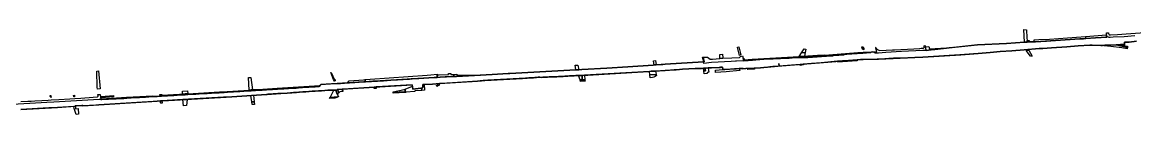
# Model space of a CAD drawing. Header units: inches. Extents: x 969231 to 1000466, y 1001756 to 1023450.
# Drawn here: x 984899 to 988436, y 1011190 to 1011461 of the extents above; entities that cross this region are included whole.
import ezdxf

# ---------------------------------------------------------------- set-up
doc = ezdxf.new("R2010")
doc.units = ezdxf.units.IN
doc.header["$MEASUREMENT"] = 0
doc.linetypes.add('DASHED', pattern=[0])
doc.layers.add('_LINEA_DE_OBRA_CIVIL', color=25, linetype='Continuous', lineweight=90)
doc.layers.add('blu-line', color=130, linetype='Continuous', lineweight=30)
doc.layers.add('UTILITIES_DELIVERED', color=11, linetype='Continuous')
doc.layers.add('UTILITIES_NO_DELIVERED', color=34, linetype='Continuous')

msp = doc.modelspace()

# ---------------------------------------------------------------- linework, layer by layer
at = {"layer": '_LINEA_DE_OBRA_CIVIL', "color": 1, "linetype": 'DASHED', "lineweight": 30}
for points in [[(988436.5, 1011441.2), (988402.5, 1011438.4), (988368, 1011436.6), (988357.5, 1011436.1), (988354.5, 1011436.3), (988350.7, 1011437.6), (988347, 1011437.4), (988280.4, 1011432.6), (988261.3, 1011431.3), (988184, 1011426.1), (988120.4, 1011422.5), (988100.8, 1011422), (988028.5, 1011416.5), (987935.8, 1011412), (987772.5, 1011394.7), (987762.4, 1011394.9), (987694.3, 1011390.8), (987644.6, 1011387.8), (987621.1, 1011386.4), (987612.6, 1011385.9), (987611.8, 1011385.9), (987611, 1011386.1), (987610.3, 1011386.4), (987609.6, 1011386.7), (987608.9, 1011387.2), (987608.4, 1011387.8), (987607.9, 1011388.5), (987607.6, 1011389.2), (987596.6, 1011388.1), (987596.3, 1011388.1), (987571.5, 1011386.3), (987511.6, 1011381.8), (987510.7, 1011379.8), (987487.6, 1011378.8), (987486.4, 1011378.9), (987476.2, 1011377.7), (987466.5, 1011377.1), (987456.5, 1011376.5), (987446.5, 1011375.9), (987436.6, 1011375.2), (987426.7, 1011374.6), (987421.6, 1011374.3), (987416.6, 1011374), (987411.6, 1011373.6), (987406.4, 1011373.3), (987401.4, 1011373), (987396.7, 1011372.4), (987391.8, 1011372.1), (987386.8, 1011371.9), (987381.8, 1011371.9), (987376.8, 1011371.6), (987371.8, 1011372.5), (987366.9, 1011372.3), (987361.9, 1011372.1), (987356.9, 1011372), (987351.9, 1011371.9), (987347, 1011370.7), (987337, 1011370.4), (987327, 1011369.9), (987322, 1011369.8), (987317, 1011369.6), (987312, 1011369.5), (987306.9, 1011369.1), (987301.9, 1011368.9), (987296.9, 1011368.8), (987291.9, 1011368.6), (987286.8, 1011368.3), (987281.8, 1011368.1), (987276.8, 1011367.8), (987271.8, 1011367.5), (987266.7, 1011367.2), (987261.7, 1011366.9), (987256.7, 1011366.5), (987251.7, 1011366.1), (987246.7, 1011365.7), (987241.7, 1011365.3), (987236.7, 1011364.8), (987231.7, 1011364.3), (987226.7, 1011364.1), (987216.7, 1011363.6), (987206.8, 1011362.7), (987198.1, 1011362.1), (987193, 1011361.7), (987169.8, 1011360.2), (987166.4, 1011360.2), (987153, 1011359.5), (987090.2, 1011355.6), (987066.2, 1011352.8), (987064.9, 1011358.6), (986943.3, 1011350.3), (986905.1, 1011348), (986824, 1011342.6), (986757.9, 1011338.3), (986677.7, 1011333.5), (986448.6, 1011321.1), (986443.6, 1011320.6), (986393.4, 1011317.7), (986279.7, 1011311.2), (986243.5, 1011310.1), (986227.9, 1011308.8), (986208.7, 1011308.1), (985848.5, 1011285.6), (985843.1, 1011279.6), (985840, 1011279.4), (985830.1, 1011278.7), (985820.1, 1011278), (985810.1, 1011277.4), (985800.1, 1011276.9), (985790.1, 1011276.2), (985780.1, 1011275.8), (985770.2, 1011274.5), (985760.2, 1011274.2), (985755.2, 1011273.9), (985750.2, 1011273.9), (985745.2, 1011273.5), (985740.3, 1011272.8), (985735.2, 1011272.8), (985730.3, 1011272.5), (985725.3, 1011272.3), (985720.3, 1011271.9), (985715.3, 1011271.7), (985710.3, 1011271.3), (985705.3, 1011270.8), (985700.3, 1011270.7), (985695.3, 1011270.4), (985690.3, 1011270), (985685.3, 1011269.8), (985680.3, 1011269.5), (985675.4, 1011269.1), (985670.4, 1011268.7), (985665.4, 1011268.4), (985660.4, 1011268.1), (985655.4, 1011268), (985650.4, 1011267.6), (985645.4, 1011267.5), (985640.4, 1011266.8), (985630.4, 1011266.3), (985620.5, 1011265.6), (985610.5, 1011264.9), (985600.5, 1011264.3), (985590.5, 1011263.7), (985580.5, 1011263.2), (985570.6, 1011262.6), (985560.6, 1011262.1), (985550.6, 1011261.7), (985540.6, 1011260.6), (985530.6, 1011260), (985520.7, 1011259.6), (985510.7, 1011258.9), (985500.7, 1011258.5), (985490.7, 1011257.8), (985480.7, 1011257.2), (985470.7, 1011256.6), (985460.8, 1011256), (985455.8, 1011255.8), (985450.8, 1011255.4), (985445.8, 1011255.2), (985440.8, 1011255.2), (985435.8, 1011255.1), (985430.8, 1011254.5), (985415.8, 1011253.2), (985410.8, 1011253), (985405.8, 1011252.9), (985395.9, 1011252.4), (985390.9, 1011252), (985380.9, 1011251.2), (985375.9, 1011251), (985365.9, 1011250.6), (985360.9, 1011250.1), (985355.9, 1011249.8), (985351, 1011249.4), (985346, 1011249.1), (985341, 1011248.8), (985335.3, 1011248.3), (985327.6, 1011247.9), (985325.5, 1011247.9), (985321, 1011247.8), (985311, 1011247.1), (985301, 1011246.4), (985291.1, 1011245.8), (985281.1, 1011245.3), (985271.1, 1011244.6), (985231.2, 1011242.1), (985151.3, 1011237.5), (985142.8, 1011238.4), (984999.3, 1011229.6), (984976.4, 1011228.1), (984849.3, 1011220.9)], [(984894.6, 1011206), (985011.1, 1011212.5), (985066.8, 1011216.1), (985066.8, 1011217.3), (985091.1, 1011218.7), (985091.2, 1011217.6), (985327.4, 1011232.6), (985565.6, 1011246.7), (985675.3, 1011254.2), (985677.5, 1011254.3), (985679.3, 1011254.5), (985681.3, 1011254.6), (985685.9, 1011255), (985690.9, 1011255.4), (985696.4, 1011255.8), (985700.9, 1011256.2), (985705.9, 1011256.5), (985710.9, 1011256.7), (985715.9, 1011257), (985720.9, 1011257.4), (985725.9, 1011257.6), (985730.9, 1011257.9), (985735.8, 1011258.2), (985740.8, 1011258.5), (985745.8, 1011259), (985750.8, 1011259.3), (985755.8, 1011259.7), (985760.8, 1011260.1), (985770.8, 1011260.6), (985780.8, 1011261), (985790.7, 1011262.2), (985800.7, 1011262.8), (985810.7, 1011263.4), (985820.6, 1011264.1), (985830.6, 1011264.7), (985840.6, 1011265.4), (985850.6, 1011266.1), (985860.6, 1011266.7), (985870.5, 1011267.4), (985880.5, 1011268.1), (985890.5, 1011267.9), (985900.5, 1011268.5), (985900.4, 1011270), (985916.1, 1011271.3), (986138.6, 1011285), (986140.7, 1011271.4), (986172.5, 1011274.8), (986172.9, 1011285.6), (986345.9, 1011296.3), (986354.4, 1011297.4), (986359.4, 1011297.8), (986364.4, 1011298.2), (986369.4, 1011298.4), (986379.3, 1011299.4), (986389.3, 1011299.9), (986399.3, 1011300.4), (986409.3, 1011300.8), (986419.2, 1011301.7), (986429.2, 1011302.3), (986439.2, 1011302.8), (986449.2, 1011303.3), (986459.2, 1011303.8), (986469.2, 1011304.3), (986479.2, 1011304.7), (986489.2, 1011305.4), (986499.1, 1011306.5), (986504.1, 1011306.4), (986509.1, 1011306.7), (986514.1, 1011306.8), (986519.1, 1011306.9), (986524.1, 1011307.6), (986529, 1011308), (986534, 1011308.3), (986539, 1011308.8), (986544, 1011308.9), (986549, 1011308.4), (986553.9, 1011308.7), (986558.9, 1011309.1), (986563.9, 1011309.2), (986568.9, 1011309.7), (986573.9, 1011309.9), (986578.9, 1011310), (986583.9, 1011310.3), (986588.9, 1011310.4), (986593.9, 1011310.6), (986598.9, 1011310.6), (986603.9, 1011311), (986608.9, 1011311.2), (986614, 1011311.4), (986619, 1011311.6), (986624, 1011311.9), (986629, 1011312.4), (986634, 1011312.6), (986638.9, 1011313), (986643.9, 1011313.4), (986648.9, 1011313.9), (986653.9, 1011314), (986658.9, 1011314.4), (986663.9, 1011314.6), (986668.9, 1011315), (986673.9, 1011315), (986678.6, 1011314.7), (986679.6, 1011314.7), (986942.9, 1011330.8), (986972.1, 1011332.6), (986978.4, 1011333.1), (986988.3, 1011333.7), (986998.3, 1011334.4), (987018.3, 1011335.6), (987038.3, 1011336.5), (987058.2, 1011337.3), (987068.2, 1011337.9), (987069.4, 1011338.2), (987070.2, 1011338.3), (987073, 1011338.4), (987089.9, 1011338.7), (987114.4, 1011340.5), (987114.4, 1011340), (987118.6, 1011340.3), (987118.5, 1011340.8), (987124.9, 1011341.3), (987125, 1011340.7), (987125.4, 1011340.7), (987125.9, 1011333.2), (987168.5, 1011336.1), (987189, 1011337.1), (987190.1, 1011335.5), (987200, 1011337.1), (987245.8, 1011339), (987301.6, 1011344.5), (987433.6, 1011355), (987563.6, 1011365.8), (987572.2, 1011365.6), (987621.7, 1011366.3), (987736.7, 1011372.3), (987762.8, 1011373.3), (987882.8, 1011381), (987938.4, 1011385), (987976.9, 1011388.4), (988008.1, 1011390.7), (988045.7, 1011393.4), (988085, 1011397), (988132.2, 1011400.4), (988144.1, 1011401.3), (988171.4, 1011402.6), (988219.7, 1011406.3), (988256.2, 1011409.2), (988293.2, 1011411.6), (988301, 1011411), (988328.8, 1011410.5), (988334.1, 1011410.6), (988340.8, 1011411.1), (988357.7, 1011411.8), (988403.2, 1011414.5), (988403, 1011420.9), (988418.6, 1011421.3), (988441.8, 1011424)]]:
    msp.add_lwpolyline(points, dxfattribs=at)
at = {"layer": 'blu-line'}
for points in [[(984894.1, 1011231.3), (984916.2, 1011232.5), (984927.5, 1011233.1), (984938.4, 1011233.7), (984960.5, 1011234.9), (984960.9, 1011234.9), (984980.9, 1011236), (984990.9, 1011236.6), (985014.7, 1011237.9), (985050.3, 1011239.8), (985065.7, 1011240.9), (985084.7, 1011242.3), (985097.8, 1011243.3), (985137.8, 1011246.4), (985139.3, 1011247), (985139.3, 1011247.2), (985139.8, 1011248.8), (985139.3, 1011253.8), (985139.3, 1011253.8), (985139.9, 1011253.8), (985146.7, 1011254.4), (985148.8, 1011237.9), (985151.3, 1011237.5), (985172.5, 1011238.7), (985221.8, 1011241.5), (985231.2, 1011242.1), (985258.8, 1011243.8), (985271.1, 1011244.6), (985281.1, 1011245.3), (985291.1, 1011245.8), (985297.5, 1011246.2), (985301, 1011246.4), (985311, 1011247.1), (985314, 1011247.3), (985321, 1011247.8), (985325.5, 1011247.9), (985327.6, 1011247.9), (985335.3, 1011248.3), (985337, 1011248.5), (985341, 1011248.8), (985341, 1011248.8), (985346, 1011249.1), (985347.5, 1011249.2), (985347.5, 1011249.2), (985351, 1011249.4), (985355.3, 1011249.8), (985355.3, 1011249.8), (985355.9, 1011249.8), (985356, 1011249.8), (985360.9, 1011250.1), (985365.9, 1011250.6), (985375.9, 1011251), (985380.9, 1011251.2), (985380.9, 1011251.2), (985390.9, 1011252), (985395.9, 1011252.4), (985395.9, 1011252.4), (985405.8, 1011252.9), (985410.8, 1011253), (985410.8, 1011253), (985415.8, 1011253.2), (985417, 1011253.3), (985425.4, 1011254.1), (985430.8, 1011254.5), (985435.8, 1011255.1), (985440.8, 1011255.2), (985445.3, 1011255.2), (985445.3, 1011255.2), (985445.8, 1011255.2), (985450.8, 1011255.4), (985455.8, 1011255.8), (985460.8, 1011256), (985461.7, 1011256.1), (985470.7, 1011256.6), (985480.7, 1011257.2), (985486.4, 1011257.5), (985490.7, 1011257.8), (985500.7, 1011258.5), (985510.7, 1011258.9), (985517.8, 1011259.4), (985517.8, 1011259.4), (985520.7, 1011259.6), (985524.5, 1011259.7), (985530.6, 1011260), (985540.6, 1011260.6), (985551.4, 1011261.7), (985560.6, 1011262.1), (985570.6, 1011262.6), (985580.5, 1011263.2), (985583.9, 1011263.4), (985590.5, 1011263.7), (985600.5, 1011264.3), (985603.7, 1011264.5), (985603.8, 1011264.5), (985620.5, 1011265.6), (985626.3, 1011266), (985626.3, 1011266), (985630.4, 1011266.3), (985631.3, 1011266.4), (985631.3, 1011266.4), (985632.6, 1011266.4), (985640.4, 1011266.8), (985645.4, 1011267.5), (985650.4, 1011267.6), (985655.4, 1011268), (985660.4, 1011268.1), (985661.9, 1011268.2), (985665.4, 1011268.4), (985669.8, 1011268.7), (985669.9, 1011268.7), (985670.4, 1011268.7), (985671.9, 1011268.8), (985675.4, 1011269.1), (985679.9, 1011269.5), (985680.3, 1011269.5), (985681.7, 1011269.6), (985685.3, 1011269.8), (985690.3, 1011270), (985694.9, 1011270.3), (985694.9, 1011270.3), (985695.3, 1011270.4), (985700.3, 1011270.7), (985705.3, 1011270.8), (985709.8, 1011271.2), (985710.3, 1011271.3), (985715.3, 1011271.7), (985720.3, 1011271.9), (985725.3, 1011272.3), (985730.3, 1011272.5), (985733.4, 1011272.7), (985735.8, 1011272.8), (985740.3, 1011272.8), (985745.2, 1011273.5), (985750.2, 1011273.9), (985755.2, 1011273.9), (985755.2, 1011273.9), (985760.2, 1011274.2), (985760.6, 1011274.2), (985760.6, 1011274.2), (985770.2, 1011274.5), (985777.5, 1011275.4), (985777.5, 1011275.4), (985777.5, 1011275.4), (985780.1, 1011275.8), (985789.4, 1011276.2), (985790.1, 1011276.2), (985800.1, 1011276.9), (985809.5, 1011277.4), (985810.1, 1011277.4), (985820.1, 1011278), (985822.4, 1011278.2), (985830.1, 1011278.7), (985832.9, 1011278.9), (985843.1, 1011279.6), (985845.4, 1011282.2), (985848.5, 1011285.6), (985894.2, 1011288.5), (985903.2, 1011289.1), (985908.6, 1011289.4), (985911.1, 1011289.5), (985911.6, 1011289.6), (985912.9, 1011289.7), (985923.9, 1011290.3), (985956.5, 1011292.4), (985984.5, 1011294.1), (985989.9, 1011294.5), (986047.4, 1011298), (986070.2, 1011299.4), (986091.4, 1011300.8), (986109.7, 1011301.9), (986130.5, 1011303.2), (986135.7, 1011303.5), (986138.2, 1011303.7), (986159.8, 1011305), (986191.6, 1011307), (986208.7, 1011308.1), (986218.1, 1011308.4), (986218.1, 1011308.4), (986227.9, 1011308.8), (986243.5, 1011310.1), (986247.6, 1011310.2), (986268.2, 1011310.9), (986271.5, 1011311), (986279.7, 1011311.2), (986317.7, 1011313.4), (986356.2, 1011315.6), (986393.4, 1011317.7), (986443.6, 1011320.6), (986448.6, 1011321.1), (986658.9, 1011332.5), (986668.8, 1011333.1), (986677.7, 1011333.5), (986757.9, 1011338.3), (986824, 1011342.6), (986905.1, 1011348), (986907.6, 1011348.2), (986914.4, 1011348.6), (986935.9, 1011349.9), (986943.3, 1011350.3), (987064.8, 1011358.6), (987065.6, 1011358.6), (987067.4, 1011358.7), (987063.5, 1011372.8), (987077.4, 1011373.5), (987078, 1011373.6), (987081.9, 1011370.3), (987086, 1011366.9), (987093.4, 1011367.2), (987117.3, 1011368.8), (987126.6, 1011369.4), (987155.4, 1011371.3), (987178.9, 1011372.3), (987181.3, 1011374), (987182.5, 1011375.6), (987189.2, 1011376.9), (987193, 1011361.7), (987206.8, 1011362.7), (987216.7, 1011363.6), (987219.9, 1011363.7), (987220.5, 1011363.8), (987220.5, 1011363.8), (987231.7, 1011364.3), (987256.7, 1011366.5), (987271.8, 1011367.5), (987286.8, 1011368.3), (987292.6, 1011368.6), (987301, 1011368.9), (987301.9, 1011368.9), (987306.9, 1011369.1), (987309.5, 1011369.3), (987312, 1011369.5), (987317, 1011369.6), (987322, 1011369.8), (987327, 1011369.9), (987337, 1011370.4), (987337, 1011370.4), (987347, 1011370.7), (987351.9, 1011371.9), (987356.9, 1011372), (987361.9, 1011372.1), (987366.9, 1011372.3), (987371.8, 1011372.5), (987376.8, 1011371.6), (987381.8, 1011371.9), (987386.8, 1011371.9), (987391.8, 1011372.1), (987396.7, 1011372.4), (987401.4, 1011373), (987406.4, 1011373.3), (987411.6, 1011373.6), (987416.6, 1011374), (987421.6, 1011374.3), (987426.7, 1011374.6), (987436.6, 1011375.2), (987440.3, 1011375.5), (987440.3, 1011375.5), (987446.5, 1011375.9), (987456.5, 1011376.5), (987466.5, 1011377.1), (987468, 1011377.2), (987476.2, 1011377.7), (987477.9, 1011377.9), (987495.5, 1011379.2), (987510.9, 1011380.3), (987511.6, 1011381.8), (987520.4, 1011382.4), (987569.9, 1011386.2), (987571.5, 1011386.3), (987596.4, 1011388.1), (987596.6, 1011388.1), (987598.4, 1011388.7), (987598.4, 1011388.7), (987600.9, 1011389.9), (987601.2, 1011390), (987601.4, 1011390.5), (987615.5, 1011391.4), (987613.7, 1011397.1), (987612.6, 1011403.2), (987612.5, 1011403.5), (987612.2, 1011405.2), (987613.1, 1011401.8), (987614.5, 1011400.4), (987616.3, 1011398.4), (987619.9, 1011396), (987622.2, 1011395.2), (987625.6, 1011394), (987665.4, 1011396.3), (987672.7, 1011396.7), (987733.4, 1011400.1), (987751.3, 1011401.1), (987752.3, 1011401.2), (987757.3, 1011401.5), (987758.7, 1011401.5), (987761.2, 1011401.8), (987764.6, 1011402), (987766.8, 1011404.1), (987766.5, 1011406.1), (987766.1, 1011409.4), (987769.9, 1011409.9), (987769.9, 1011409.9), (987770.4, 1011406.3), (987771.2, 1011400.9), (987771.2, 1011400.5), (987772.5, 1011394.7), (987796.2, 1011397.2), (987800.6, 1011397.7), (987855.9, 1011403.6), (987935.8, 1011412), (988028.5, 1011416.5), (988086, 1011420.9), (988094, 1011421.5), (988097.5, 1011421.7), (988097.5, 1011421.7), (988100.8, 1011422), (988116.2, 1011422.4), (988120.4, 1011422.5), (988155.2, 1011424.5), (988184, 1011426.1), (988261.3, 1011431.3), (988272.9, 1011432.1), (988272.9, 1011432.1), (988280.4, 1011432.6), (988280.8, 1011432.7), (988311, 1011434.9), (988347, 1011437.4), (988346.6, 1011439.7), (988346.6, 1011443.7), (988346.6, 1011444.4), (988346.6, 1011450.9), (988352.6, 1011451.3), (988352.6, 1011448.3), (988355.1, 1011444.8), (988358.5, 1011444.2), (988381.1, 1011445.6), (988408.9, 1011447.4), (988467.9, 1011451.5)], [(988441.8, 1011424), (988418.6, 1011421.3), (988403, 1011420.9), (988403.2, 1011414.5), (988378.4, 1011413), (988378.4, 1011413), (988377.4, 1011413), (988359.4, 1011411.9), (988359.4, 1011411.9), (988357.7, 1011411.8), (988340.8, 1011411.1), (988334.1, 1011410.6), (988333.6, 1011410.6), (988328.8, 1011410.5), (988301, 1011411), (988293.2, 1011411.6), (988256.2, 1011409.2), (988219.7, 1011406.3), (988171.4, 1011402.6), (988144.1, 1011401.3), (988132.2, 1011400.4), (988085, 1011397), (988045.7, 1011393.4), (988008.1, 1011390.7), (987976.9, 1011388.4), (987938.4, 1011385), (987880.3, 1011380.8), (987762.8, 1011373.3), (987736.7, 1011372.3), (987692.7, 1011370), (987685.2, 1011370), (987669.5, 1011369.5), (987653.9, 1011368.6), (987627.4, 1011366.6), (987622, 1011366.3), (987621.7, 1011366.3), (987617.3, 1011366.3), (987572.2, 1011365.6), (987563.6, 1011365.8), (987553.5, 1011365), (987553.3, 1011365), (987525.5, 1011362.7), (987507.3, 1011361.2), (987491.4, 1011359.8), (987439, 1011355.5), (987407.9, 1011353), (987382.2, 1011350.9), (987372.2, 1011350.1), (987344.7, 1011347.9), (987305.5, 1011344.8), (987295.3, 1011343.8), (987285.7, 1011342.9), (987280.8, 1011342.4), (987275.6, 1011341.9), (987269.5, 1011341.3), (987256.6, 1011340), (987248.7, 1011339.3), (987245.8, 1011339), (987228, 1011338.2), (987226.3, 1011338.2), (987206, 1011337.3), (987201.3, 1011337.1), (987201.2, 1011337.1), (987200, 1011337.1), (987190.1, 1011335.5), (987189, 1011337.1), (987189, 1011337.1), (987190.6, 1011337.3), (987180.5, 1011336.7), (987178.8, 1011336.6), (987178.8, 1011336.6), (987163.9, 1011335.8), (987138.1, 1011334), (987133.1, 1011333.7), (987125.9, 1011333.2), (987125.4, 1011340.7), (987125, 1011340.7), (987124.9, 1011341.3), (987118.5, 1011340.8), (987118.6, 1011340.3), (987114.4, 1011340), (987114.4, 1011340.5), (987091.2, 1011338.7), (987089.5, 1011338.6), (987089.5, 1011338.6), (987079.8, 1011338.5), (987070.2, 1011338.3), (987069.4, 1011338.2), (987068.2, 1011337.9), (987065.3, 1011337.7), (987058.2, 1011337.3), (987038.3, 1011336.5), (987022.5, 1011335.8), (987018.3, 1011335.6), (986998.3, 1011334.4), (986988.3, 1011333.7), (986978.4, 1011333.1), (986972.1, 1011332.6), (986960, 1011331.9), (986959.9, 1011331.9), (986942.9, 1011330.8), (986911.8, 1011328.9), (986911.3, 1011328.9), (986898.9, 1011328.1), (986893.1, 1011327.7), (986687, 1011315.1), (986679.6, 1011314.7), (986678.6, 1011314.7), (986673.9, 1011315), (986668.9, 1011315), (986667.5, 1011314.9), (986663.9, 1011314.6), (986658.9, 1011314.4), (986653.9, 1011314), (986648.9, 1011313.9), (986643.9, 1011313.4), (986638.9, 1011313), (986634, 1011312.6), (986629, 1011312.4), (986624, 1011311.9), (986619, 1011311.6), (986614, 1011311.4), (986608.9, 1011311.2), (986603.9, 1011311), (986598.9, 1011310.6), (986593.9, 1011310.6), (986588.9, 1011310.4), (986583.9, 1011310.3), (986578.9, 1011310), (986573.9, 1011309.9), (986568.9, 1011309.7), (986563.9, 1011309.2), (986558.9, 1011309.1), (986553.9, 1011308.7), (986549, 1011308.4), (986544, 1011308.9), (986539, 1011308.8), (986534, 1011308.3), (986529, 1011308), (986524.1, 1011307.6), (986519.1, 1011306.9), (986514.1, 1011306.8), (986509.1, 1011306.7), (986504.1, 1011306.4), (986499.1, 1011306.5), (986489.2, 1011305.4), (986479.2, 1011304.7), (986469.2, 1011304.3), (986459.2, 1011303.8), (986449.2, 1011303.3), (986439.2, 1011302.8), (986429.2, 1011302.3), (986419.2, 1011301.7), (986409.3, 1011300.8), (986399.3, 1011300.4), (986389.3, 1011299.9), (986379.3, 1011299.4), (986369.4, 1011298.4), (986364.4, 1011298.2), (986359.4, 1011297.8), (986354.4, 1011297.4), (986345.9, 1011296.3), (986266.7, 1011291.4), (986248.7, 1011290.3), (986225.1, 1011288.8), (986202.9, 1011287.4), (986172.9, 1011285.6), (986172.8, 1011284.2), (986172.5, 1011274.8), (986168.7, 1011274.4), (986166.4, 1011274.2), (986140.7, 1011271.4), (986139.2, 1011280.9), (986138.6, 1011285), (986062.8, 1011280.3), (986024.2, 1011277.9), (986017.5, 1011277.5), (985919.3, 1011271.4), (985917.3, 1011271.3), (985917.3, 1011271.3), (985916.1, 1011271.3), (985901.4, 1011270.1), (985900.4, 1011270), (985900.5, 1011268.5), (985890.5, 1011267.9), (985889.3, 1011267.9), (985880.5, 1011268.1), (985870.5, 1011267.4), (985860.6, 1011266.7), (985849.5, 1011266), (985840.6, 1011265.4), (985830.6, 1011264.7), (985820.6, 1011264.1), (985798, 1011262.6), (985790.7, 1011262.2), (985780.8, 1011261), (985778.2, 1011260.9), (985760.8, 1011260.1), (985740.8, 1011258.5), (985720.9, 1011257.4), (985715.9, 1011257), (985711, 1011256.7), (985710.9, 1011256.7), (985705.9, 1011256.5), (985700.9, 1011256.2), (985696.4, 1011255.8), (985690.9, 1011255.4), (985685.9, 1011255), (985681.3, 1011254.6), (985679.3, 1011254.5), (985677.5, 1011254.3), (985675.3, 1011254.2), (985565.6, 1011246.7), (985544.9, 1011245.5), (985539, 1011245.1), (985409.3, 1011237.5), (985342.5, 1011233.5), (985337.8, 1011233.2), (985327.4, 1011232.6), (985315.3, 1011231.8), (985142.6, 1011220.9), (985132.7, 1011220.3), (985091.2, 1011217.6), (985091.2, 1011218.4), (985091.1, 1011218.7), (985087.9, 1011218.6), (985075.4, 1011217.8), (985066.8, 1011217.3), (985066.8, 1011216.9), (985066.8, 1011216.1), (985062.8, 1011215.8), (985011.1, 1011212.5), (984993.2, 1011211.5), (984982.8, 1011211), (984894.6, 1011206)]]:
    msp.add_lwpolyline(points, dxfattribs=at)
msp.add_lwpolyline([(987305.5, 1011344.8), (987304.8, 1011353.1), (987305.4, 1011346.5)], close=True, dxfattribs=at)
at = {"layer": 'UTILITIES_DELIVERED', "color": 3}
for points in [[(988093.7, 1011426), (988094, 1011421.5), (988086, 1011420.9), (988083.7, 1011461.1), (988091.4, 1011460.9), (988093, 1011435.1)], [(988280.4, 1011432.6), (988280, 1011439.5), (988280, 1011439.5), (988346.6, 1011444.4), (988346.6, 1011443.7), (988346.6, 1011439.7), (988347, 1011437.4), (988311, 1011434.9), (988280.8, 1011432.7)], [(988101.4, 1011426.1), (988101.3, 1011426.1), (988097.5, 1011421.7), (988094, 1011421.5), (988093.7, 1011426), (988101.4, 1011426.5)], [(988280.4, 1011432.6), (988272.9, 1011432.1), (988272.9, 1011432.1), (988155.2, 1011424.5), (988120.4, 1011422.5), (988116.2, 1011422.4), (988115.9, 1011425.3), (988115.8, 1011428.1), (988131.6, 1011429.1), (988164.8, 1011431.1), (988280, 1011439.5), (988280, 1011439.5)], [(988412.6, 1011403.6), (988412.2, 1011399.5), (988394.6, 1011402.5), (988360.1, 1011407.5), (988338, 1011409.8), (988328.8, 1011410.5), (988333.6, 1011410.6), (988334.1, 1011410.6), (988340.8, 1011411.1), (988357.7, 1011411.8), (988359.4, 1011411.9), (988359.4, 1011411.9), (988377.4, 1011413), (988378.4, 1011413)], [(988403.5, 1011409.2), (988397.6, 1011409.6), (988388.9, 1011411.9), (988378.4, 1011413), (988403.2, 1011414.5)], [(988403.5, 1011409.2), (988413.1, 1011407.7), (988412.6, 1011403.6), (988378.4, 1011413), (988378.4, 1011413), (988388.9, 1011411.9), (988397.6, 1011409.6)], [(987065.6, 1011358.6), (987062.2, 1011372.6), (987063.5, 1011372.8), (987067.4, 1011358.7)], [(987126.6, 1011369.4), (987117.3, 1011368.8), (987117.2, 1011370), (987116.4, 1011381.4), (987125.4, 1011382.3), (987126.5, 1011370.6)], [(987183.6, 1011380.8), (987181.4, 1011380.5), (987181.7, 1011379), (987179.3, 1011378.4), (987172.6, 1011405.2), (987176.8, 1011406.2)], [(987220.5, 1011363.8), (987219.9, 1011366.4), (987369, 1011375.6), (987385.8, 1011376.5), (987429, 1011378.7), (987449.7, 1011379.9), (987427.1, 1011378.2), (987306, 1011369.5), (987293.1, 1011368.6), (987292.6, 1011368.6), (987286.4, 1011368.3), (987270.5, 1011367.5), (987264.5, 1011367.1), (987250.4, 1011366), (987241.7, 1011365.3), (987235.8, 1011364.7), (987231.7, 1011364.3)], [(987306.9, 1011369.1), (987293.1, 1011368.6), (987293.1, 1011368.6), (987306, 1011369.5), (987427.1, 1011378.2), (987449.7, 1011379.9), (987555.4, 1011387.6), (987572.8, 1011388.7), (987601.4, 1011390.5), (987600.9, 1011389.9), (987598.4, 1011388.7), (987596.4, 1011388.1), (987571.5, 1011386.3), (987569.9, 1011386.2), (987520.4, 1011382.4), (987511.6, 1011381.8), (987510.9, 1011380.3), (987495.5, 1011379.2), (987477.9, 1011377.9), (987468, 1011377.2), (987466.5, 1011377.1), (987456.5, 1011376.5), (987446.5, 1011375.9), (987440.3, 1011375.5), (987440.3, 1011375.5), (987436.6, 1011375.2), (987426.7, 1011374.6), (987421.6, 1011374.3), (987416.6, 1011374), (987411.6, 1011373.6), (987406.4, 1011373.3), (987401.4, 1011373), (987396.7, 1011372.4), (987391.8, 1011372.1), (987386.8, 1011371.9), (987381.8, 1011371.9), (987376.8, 1011371.6), (987371.8, 1011372.5), (987366.9, 1011372.3), (987361.9, 1011372.1), (987356.9, 1011372), (987351.9, 1011371.9), (987347, 1011370.7), (987337, 1011370.4), (987337, 1011370.4), (987327, 1011369.9), (987322, 1011369.8), (987317, 1011369.6), (987312, 1011369.5), (987309.5, 1011369.3)], [(987376.4, 1011386.9), (987388.1, 1011387.7), (987385.8, 1011376.5), (987369, 1011375.6)], [(987388.1, 1011387.7), (987376.4, 1011386.9), (987384.6, 1011399.2), (987390.4, 1011398.4)], [(987574.2, 1011400.6), (987569.9, 1011400.3), (987568.4, 1011405.7), (987572.8, 1011406.5)], [(987569.9, 1011400.3), (987574.2, 1011400.6), (987574.9, 1011397.2), (987571.1, 1011396.2)], [(987781.3, 1011407.5), (987783.2, 1011400), (987855.9, 1011403.6), (987800.6, 1011397.7), (987796.2, 1011397.2), (987772.5, 1011394.7), (987771.9, 1011400.6), (987771.3, 1011406.3), (987771.3, 1011406.3)], [(988090.9, 1011394.8), (988098.9, 1011395.3), (988109.6, 1011376.8), (988104.7, 1011376.4)], [(986658.9, 1011332.5), (986657, 1011347.3), (986665, 1011347.7), (986668.8, 1011333.1)], [(986914.4, 1011348.6), (986907.6, 1011348.2), (986907.3, 1011353.8), (986905.6, 1011361.5), (986912.5, 1011362.4)], [(987066.3, 1011328.8), (987065.3, 1011337.7), (987068.2, 1011337.9), (987069.4, 1011338.2), (987070.9, 1011329.2)], [(987075.3, 1011321.2), (987067.2, 1011320.4), (987066.3, 1011328.8), (987070.9, 1011329.2), (987070.7, 1011330.4), (987069.4, 1011338.2), (987070.2, 1011338.3), (987079.8, 1011338.5), (987080.7, 1011331), (987081.5, 1011324.7), (987077.6, 1011324.3)], [(987193, 1011361.7), (987191.4, 1011369.2), (987193.4, 1011369.7), (987194.7, 1011364.9), (987195.3, 1011361.9)], [(987226.3, 1011335), (987206.3, 1011333.2), (987204.6, 1011334.6), (987204.1, 1011335.1), (987204.1, 1011335.1), (987205.9, 1011336.9), (987206, 1011337.3), (987206, 1011337.3), (987226.3, 1011338.2), (987228, 1011338.2)], [(987372.2, 1011350.1), (987382.2, 1011350.9), (987382.6, 1011348.2), (987372.5, 1011346.7)], [(987553.4, 1011364.8), (987553.7, 1011361.4), (987491.5, 1011356.7), (987491.4, 1011359.8), (987507.3, 1011361.2), (987525.5, 1011362.7), (987545.9, 1011364.4), (987553.3, 1011365)], [(985137.7, 1011271), (985136.8, 1011277.2), (985136.7, 1011277.2), (985136, 1011328.1), (985141.5, 1011329.8), (985146.1, 1011272.4)], [(985893.7, 1011301.8), (985893.9, 1011301.2), (985894, 1011301.1), (985894, 1011301), (985894.1, 1011300.6), (985894.1, 1011300.5), (985894.1, 1011300.3), (985894.1, 1011299.9), (985894.1, 1011299.9), (985894.1, 1011299.6), (985894, 1011299.2), (985894, 1011299.2), (985893.9, 1011299), (985893.8, 1011298.6), (985893.8, 1011298.6), (985893.7, 1011298.3), (985893.5, 1011298), (985893.5, 1011298), (985893.3, 1011297.8), (985893.1, 1011297.5), (985893.1, 1011297.4), (985892.9, 1011297.3), (985892.7, 1011297), (985892.6, 1011297), (985892.4, 1011296.8), (985892.1, 1011296.6), (985892, 1011296.6), (985891.8, 1011296.5), (985891.5, 1011296.3), (985891.4, 1011296.3), (985891.2, 1011296.2), (985888.9, 1011302.1), (985879.4, 1011323.9), (985880.6, 1011324.6), (985891.1, 1011300.8)], [(986217.9, 1011316.4), (986218.1, 1011308.4), (986208.7, 1011308.1), (986191.6, 1011307), (986159.8, 1011305), (986138.2, 1011303.7), (986135.7, 1011303.5), (986130.5, 1011303.2), (986109.7, 1011301.9), (986047.4, 1011298), (986013.9, 1011296), (985989.9, 1011294.5), (985988.3, 1011301.5), (986005, 1011302.6), (986186.2, 1011315.1), (986197.5, 1011316.4), (986218.1, 1011318.8)], [(986271.5, 1011318.1), (986271.4, 1011314.2), (986271.5, 1011311), (986268.2, 1011310.9), (986247.6, 1011310.2), (986243.5, 1011310.1), (986227.9, 1011308.8), (986218.1, 1011308.4), (986218.1, 1011308.4), (986217.9, 1011316.4), (986224.8, 1011316.4), (986253.7, 1011317.4), (986253.6, 1011321), (986261.5, 1011320.8), (986261.3, 1011317.7)], [(986356.2, 1011315.6), (986317.7, 1011313.4), (986279.7, 1011311.2), (986271.5, 1011311), (986271.4, 1011314.2), (986271.5, 1011318.1), (986280.6, 1011318.3), (986280.7, 1011315.7), (986293.5, 1011315.4), (986356.4, 1011317.2), (986356.3, 1011315.6)], [(986679.2, 1011300.5), (986672.7, 1011300.2), (986667.5, 1011314.9), (986668.9, 1011315), (986673.9, 1011315), (986678.6, 1011314.7)], [(986688, 1011301.2), (986679.2, 1011300.5), (986678.6, 1011314.7), (986679.6, 1011314.7), (986687, 1011315.1)], [(986914.4, 1011318), (986894.2, 1011316.5), (986893.1, 1011327.7), (986898.9, 1011328.1), (986911.3, 1011328.9), (986911.8, 1011328.9), (986913, 1011323.9)], [(986894.2, 1011316.5), (986914.4, 1011318), (986915.2, 1011314.5), (986911.5, 1011311.7), (986907.4, 1011309.4), (986903, 1011307.9), (986895, 1011307.4)], [(987137.3, 1011326.4), (987103.4, 1011323.9), (987102.8, 1011331.6), (987125.9, 1011333.2), (987133.1, 1011333.7), (987163.9, 1011335.8), (987167, 1011336), (987178.8, 1011336.6), (987178.8, 1011336.6), (987180.6, 1011330.8)], [(985777.5, 1011275.4), (985777.2, 1011278.1), (985845.4, 1011282.2), (985843.1, 1011279.6), (985840, 1011279.4), (985832.9, 1011278.9), (985822.4, 1011278.2), (985809.5, 1011277.4), (985800.1, 1011276.9), (985789.4, 1011276.2), (985780.1, 1011275.8), (985777.5, 1011275.4)], [(985902.6, 1011245.9), (985877.9, 1011244.2), (985889.3, 1011267.9), (985890.5, 1011267.9), (985896.2, 1011268.2), (985900.5, 1011255.4), (985901.7, 1011251.7), (985904.3, 1011246.6)], [(985905.5, 1011259.6), (985900.5, 1011255.4), (985896.2, 1011268.2), (985900.5, 1011268.5), (985900.4, 1011270), (985901.4, 1011270.1)], [(985918.1, 1011263.3), (985908.5, 1011262.1), (985905.5, 1011259.6), (985901.4, 1011270.1), (985915.7, 1011271.2), (985916.2, 1011269.8)], [(985917.8, 1011264.7), (985916.4, 1011269.8), (985916.9, 1011269.8)], [(986116.5, 1011262.5), (986077.7, 1011260.2), (986077.7, 1011262.3), (986113.4, 1011269.9), (986116, 1011271)], [(986672.7, 1011300.2), (986679.2, 1011300.5), (986688, 1011301.2), (986688.4, 1011296.8), (986674.3, 1011295.8)], [(984990.5, 1011244.6), (984990.5, 1011244.6), (984990.4, 1011244.6), (984989.4, 1011245.6), (984988.4, 1011246.7), (984987.9, 1011247.7), (984987.7, 1011248), (984987.2, 1011249.4), (984987, 1011250.9), (984987, 1011250.9), (984990.1, 1011251)], [(985189.2, 1011245.9), (985150.4, 1011243.6), (985149.8, 1011247.7), (985188.5, 1011250.4)], [(985221.8, 1011241.5), (985172.5, 1011238.7), (985151.3, 1011237.5), (985150.9, 1011240.4), (985229.7, 1011245), (985229.9, 1011242)], [(985314, 1011247.3), (985297.5, 1011246.2), (985281.1, 1011245.3), (985258.8, 1011243.8), (985229.9, 1011242), (985229.7, 1011245), (985313.9, 1011249.8), (985314, 1011248.3)], [(985395.9, 1011252.4), (985380.9, 1011251.2), (985380.9, 1011251.2), (985375.9, 1011251), (985365.9, 1011250.6), (985356, 1011249.8), (985355.9, 1011249.8), (985355.3, 1011249.8), (985355.3, 1011249.8), (985347.5, 1011249.2), (985347.5, 1011249.2), (985341, 1011248.8), (985341, 1011248.8), (985337, 1011248.5), (985336.7, 1011254), (985336.7, 1011254), (985342.2, 1011254.3), (985342.4, 1011251.5), (985416.9, 1011255.9), (985425.2, 1011256.4), (985425.2, 1011256.4), (985525.4, 1011262.4), (985550.1, 1011263.9), (985550.2, 1011261.6), (985540.6, 1011260.6), (985524.5, 1011259.7), (985520.7, 1011259.6), (985517.8, 1011259.4), (985517.8, 1011259.4), (985500.7, 1011258.5), (985486.4, 1011257.5), (985480.7, 1011257.2), (985470.7, 1011256.6), (985461.7, 1011256.1), (985460.8, 1011256), (985455.8, 1011255.8), (985450.8, 1011255.4), (985445.3, 1011255.2), (985445.3, 1011255.2), (985440.8, 1011255.2), (985435.8, 1011255.1), (985430.8, 1011254.5), (985425.4, 1011254.1), (985417, 1011253.3), (985410.8, 1011253), (985405.8, 1011252.9), (985395.9, 1011252.4)], [(985337.8, 1011233.2), (985342.5, 1011233.5), (985343.8, 1011226), (985340.1, 1011225.7), (985339, 1011226.1), (985338.3, 1011227.1)], [(985416.9, 1011255.9), (985408.3, 1011255.4), (985408.1, 1011264.9), (985424.5, 1011265.9), (985425.2, 1011256.4), (985425.2, 1011256.4)], [(985409.3, 1011237.5), (985423.3, 1011238.2), (985421.4, 1011218.9), (985411.7, 1011218)], [(985899.3, 1011244.4), (985892.6, 1011242.1), (985892.6, 1011242), (985876.2, 1011240.7), (985877.9, 1011244.2), (985902.6, 1011245.9)], [(986077.7, 1011260.2), (986116.5, 1011262.5), (986116.6, 1011260.1), (986077.8, 1011258)], [(985078, 1011191.2), (985070, 1011190.4), (985063.3, 1011209.6), (985062.8, 1011215.8), (985066.8, 1011216.1), (985067.7, 1011216.1), (985068.1, 1011208.9), (985068.1, 1011208.9), (985068.2, 1011208.5), (985076.1, 1011209)]]:
    msp.add_lwpolyline(points, close=True, dxfattribs=at)
at = {"layer": 'UTILITIES_DELIVERED', "color": 3, "elevation": 2542.7}
msp.add_lwpolyline([(985065.3, 1011246.7), (985062.3, 1011246.5), (985062, 1011250.9), (985065, 1011251.3)], close=True, dxfattribs=at)
at = {"layer": 'UTILITIES_NO_DELIVERED', "color": 1}
for points in [[(987220.5, 1011363.8), (987216.7, 1011363.6), (987206.8, 1011362.7), (987195.3, 1011361.9), (987194.7, 1011364.9), (987219.9, 1011366.4)], [(985631.2, 1011269.3), (985626.2, 1011268.8), (985620.4, 1011268.1), (985618.6, 1011307.8), (985625.8, 1011307.9)], [(985632.6, 1011266.4), (985631.3, 1011266.4), (985631.3, 1011266.4), (985630.4, 1011266.3), (985626.3, 1011266), (985626.3, 1011266), (985620.5, 1011265.6), (985610.5, 1011264.9), (985603.8, 1011264.5), (985603.7, 1011264.5), (985583.9, 1011263.4), (985551.4, 1011261.7), (985550.6, 1011261.7), (985550.2, 1011261.6), (985550.1, 1011263.9), (985620.4, 1011268.1), (985626.2, 1011268.8), (985631.2, 1011269.3), (985632.4, 1011269.4)], [(985709.9, 1011271.2), (985709.8, 1011271.2), (985705.3, 1011270.8), (985700.3, 1011270.7), (985695.3, 1011270.4), (985694.9, 1011270.3), (985694.9, 1011270.3), (985681.7, 1011269.6), (985680.3, 1011269.5), (985679.9, 1011269.5), (985675.4, 1011269.1), (985671.9, 1011268.8), (985669.9, 1011268.7), (985669.8, 1011268.7), (985665.4, 1011268.4), (985661.9, 1011268.2), (985655.4, 1011268), (985650.4, 1011267.6), (985645.4, 1011267.5), (985640.4, 1011266.8), (985632.6, 1011266.4), (985632.4, 1011269.4), (985647.7, 1011270.3), (985709.7, 1011274.1)], [(985709.9, 1011271.2), (985709.7, 1011274.1), (985777.2, 1011278.1), (985777.5, 1011275.4), (985770.2, 1011274.5), (985760.6, 1011274.2), (985760.6, 1011274.2), (985760.2, 1011274.2), (985755.2, 1011273.9), (985755.2, 1011273.9), (985750.2, 1011273.9), (985745.2, 1011273.5), (985740.3, 1011272.8), (985735.8, 1011272.8), (985735.2, 1011272.8), (985733.4, 1011272.7), (985725.3, 1011272.3), (985720.3, 1011271.9), (985715.3, 1011271.7), (985710.3, 1011271.3)], [(985916.9, 1011269.8), (985916.4, 1011269.8), (985917.8, 1011264.7), (985918.1, 1011263.3), (985916.2, 1011269.8), (985915.7, 1011271.2), (985917.3, 1011271.3), (985917.3, 1011271.3), (985919.3, 1011271.4), (985918.9, 1011270), (985916.9, 1011269.9)], [(985989.9, 1011294.5), (985984.5, 1011294.1), (985956.5, 1011292.4), (985933, 1011290.9), (985938.2, 1011298), (985984.1, 1011301.2), (985988.3, 1011301.5)], [(986017.5, 1011277.5), (986024.2, 1011277.9), (986024.3, 1011273.3), (986017.6, 1011272.9)], [(986140.7, 1011271.4), (986166.4, 1011274.2), (986168.7, 1011274.4), (986169.1, 1011266.9), (986147, 1011265.5), (986147.1, 1011263.6), (986118.5, 1011261.5), (986118.4, 1011260.1), (986116.6, 1011260.1), (986116.5, 1011262.5), (986116, 1011271), (986139.2, 1011280.9), (986139.6, 1011278.4), (986140.7, 1011271.4)], [(986169.1, 1011266.9), (986168.7, 1011274.4), (986172.5, 1011274.8), (986172.8, 1011284.2), (986172.9, 1011285.6), (986202.9, 1011287.4), (986225.1, 1011288.8), (986225, 1011286.7), (986224.8, 1011285.7), (986224.4, 1011284.7), (986223.9, 1011283.7), (986223.3, 1011282.9), (986222.5, 1011282.1), (986217.4, 1011278.9), (986215.6, 1011282.1), (986221.5, 1011286.4), (986221.5, 1011287.7), (986176.7, 1011285.1), (986177.4, 1011270), (986177.4, 1011267.4)], [(985625.7, 1011250.8), (985633.9, 1011251.3), (985636.1, 1011230.7), (985628.4, 1011230.3)], [(985629.6, 1011221.5), (985628.4, 1011230.3), (985636.1, 1011230.7), (985637, 1011222.1)]]:
    msp.add_lwpolyline(points, close=True, dxfattribs=at)

doc.saveas('drawing.dxf')
